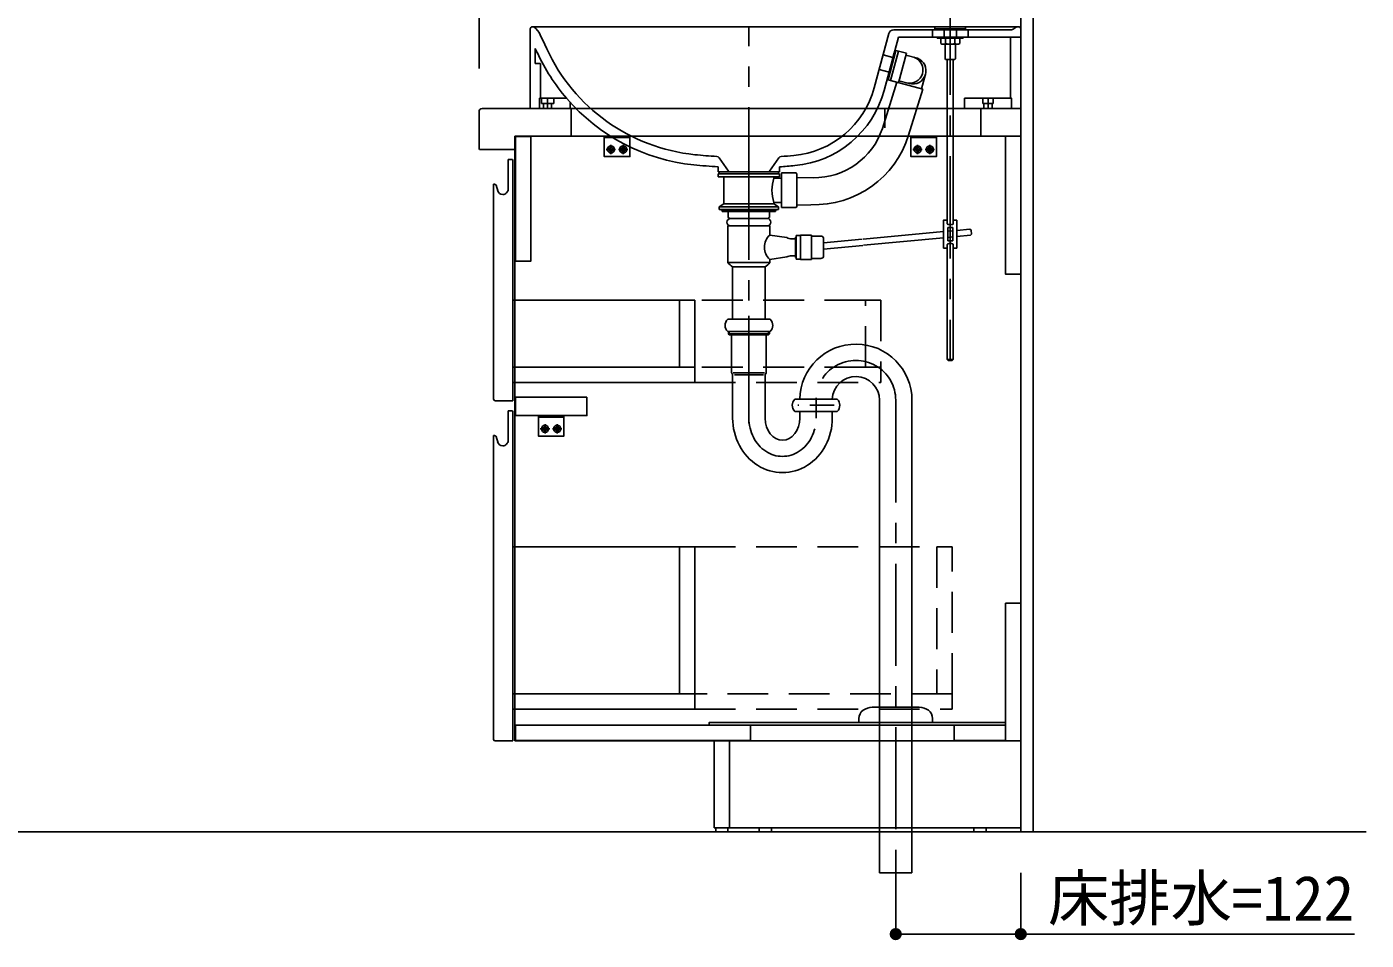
# Model space of a CAD drawing. Units: millimetres on the paper, scale 1:20. Extents: x -205 to 195, y -144 to 138.
# Drawn here: x 11.4 to 76.9, y -115.3 to -70.6 of the extents above; entities that cross this region are included whole.
import ezdxf
from ezdxf.enums import TextEntityAlignment as Align

# ---------------------------------------------------------------- set-up
doc = ezdxf.new("R2010")
doc.units = ezdxf.units.MM
for name, pattern in [('CHAIN1', [8, 5, -1, 1, -1]), ('DASHED1', [1.8, 1.2, -0.6]), ('DASHED2', [3, 2, -1])]:
    doc.linetypes.add(name, pattern=pattern)
for name, color, linetype in [('0-1_1', 7, 'Continuous'), ('0-2_2', 4, 'Continuous'), ('0-3_3', 6, 'Continuous')]:
    doc.layers.add(name, color=color, linetype=linetype)
doc.styles.add('ＭＳ ゴシック', font='')
doc.styles.get('ＭＳ ゴシック').set_extended_font_data('MS Gothic')

msp = doc.modelspace()

# ---------------------------------------------------------------- hatches: boundary and pattern name
at = {"layer": '0-3_3'}
for points in [[(54.183, -115, 1), (53.583, -115, 1)], [(60.3, -115, 1), (59.7, -115, 1)]]:
    msp.add_hatch(color=212, dxfattribs=at).paths.add_polyline_path(points)

# ---------------------------------------------------------------- linework, layer by layer
at = {"layer": '0-1_1'}
for p, q in [((33.65, -74.6), (60, -74.6)), ((60, -74.6), (60, -75.95)), ((60, -75.95), (35.25, -75.95)), ((35.25, -75.95), (35.25, -76.575)), ((35.25, -105.55), (35.25, -75.95)), ((35.225, -76.6), (35.25, -76.575)), ((34.925, -78.534), (34.93, -77.1)), ((34.93, -77.1), (35.127, -77.1)), ((35.15, -77.14), (35.127, -77.1)), ((35.15, -78.65), (35.15, -77.14)), ((34.21, -78.3), (34.251, -78.307)), ((34.21, -78.3), (34.21, -80.307)), ((34.21, -88.825), (34.21, -78.416)), ((35.15, -78.522), (35.15, -88.9)), ((35.15, -83.751), (35.15, -88.001)), ((35.15, -83.976), (43.3, -83.976)), ((43.3, -83.976), (44.05, -83.976)), ((43.3, -87.251), (43.3, -83.976)), ((35.15, -87.251), (35.15, -88.001)), ((44.05, -87.251), (35.15, -87.251)), ((44.05, -87.251), (43.3, -87.251)), ((35.15, -88.001), (44.05, -88.001)), ((34.285, -88.9), (35.15, -88.9)), ((34.925, -90.834), (34.93, -89.4)), ((34.93, -89.4), (35.127, -89.4)), ((35.15, -89.44), (35.127, -89.4)), ((35.15, -90.95), (35.15, -89.44)), ((34.21, -90.6), (34.251, -90.607)), ((34.21, -90.6), (34.21, -96.331)), ((34.21, -105.475), (34.21, -90.716)), ((35.15, -90.822), (35.15, -105.55)), ((35.15, -96.05), (43.3, -96.05)), ((44.05, -96.05), (43.3, -96.05)), ((43.3, -96.05), (43.3, -103.25)), ((35.15, -99.775), (35.15, -104.025)), ((35.15, -103.25), (35.15, -104)), ((44.05, -103.25), (35.15, -103.25)), ((44.05, -103.25), (44.05, -104)), ((35.15, -104), (44.05, -104)), ((46.775, -104.775), (46.775, -105.525)), ((56.75, -105.525), (56.75, -104.775)), ((56.75, -104.775), (59.25, -104.775)), ((59.25, -104.775), (59.25, -105.525)), ((34.285, -105.55), (35.15, -105.55)), ((35.25, -105.55), (48.375, -105.55)), ((46.775, -105.525), (35.275, -105.525)), ((45, -105.55), (45.75, -105.55)), ((45, -109.8), (45, -105.55)), ((45.75, -105.55), (45.75, -109.8)), ((54.1, -105.55), (46.1, -105.55)), ((60, -105.55), (51.208, -105.55)), ((59.25, -105.525), (56.75, -105.525)), ((60, -105.55), (60, -109.8)), ((45.75, -109.8), (45, -109.8)), ((45.75, -109.8), (60, -109.8))]:
    msp.add_line(p, q, dxfattribs=at)
for points in [[(33.5, -74.75), (33.5, -76.575), (33.525, -76.6), (35.225, -76.6)], [(35.25, -75.95), (60, -75.95), (60, -105.55), (48.375, -105.55)], [(34.348, -78.388), (34.352, -78.403), (34.356, -78.419), (34.409, -78.615)], [(44.05, -83.976), (44.05, -87.251), (44.05, -88.001)], [(34.348, -90.688), (34.352, -90.703), (34.356, -90.719), (34.409, -90.915)], [(43.3, -103.25), (44.05, -103.25), (44.05, -96.05)], [(35.275, -105.525), (35.275, -104.775), (46.775, -104.775)], [(48.528, -105.55), (45.75, -105.55), (45.75, -109.8), (45.75, -105.55)]]:
    msp.add_lwpolyline(points, dxfattribs=at)
for points in [[(35.275, -75.975), (36.025, -75.975), (36.025, -82.075), (35.275, -82.075)], [(60, -82.7), (59.25, -82.7), (59.25, -75.95), (60, -75.95)], [(38.775, -88.725), (38.775, -89.625), (35.275, -89.625), (35.275, -88.725)], [(59.25, -98.8), (60, -98.8), (60, -105.55), (59.25, -105.55)], [(59.25, -104.775), (59.25, -104.65), (44.75, -104.65), (44.75, -104.775)], [(45.675, -109.8), (45.675, -110), (45.075, -110), (45.075, -109.8)], [(47.8, -109.8), (47.8, -110), (47.2, -110), (47.2, -109.8)], [(58.3, -109.8), (58.3, -110), (57.7, -110), (57.7, -109.8)]]:
    msp.add_lwpolyline(points, close=True, dxfattribs=at)
for centre, radius, start, end in [((33.65, -74.75), 0.15, 90, 180), ((34.242, -78.417), 0.11, 14.99999, 85), ((34.655, -78.549), 0.255, 195, 269.95995), ((34.655, -78.534), 0.27, 269.95995, 0.01219), ((34.285, -88.825), 0.075, 180, 270), ((34.242, -90.717), 0.11, 14.99999, 85), ((34.655, -90.849), 0.255, 195, 269.95995), ((34.655, -90.834), 0.27, 269.95995, 0.01219), ((34.285, -105.475), 0.075, 180, 270)]:
    msp.add_arc(centre, radius, start, end, dxfattribs=at)
at = {"layer": '0-2_2'}
for p, q in [((60, -110), (60, -51.601)), ((60.6, -110), (60.6, -51.601)), ((33.5, -72.64), (33.5, -60.04)), ((60, -72.64), (60, -60.04)), ((40.875, -76.025), (39.625, -76.025)), ((55.875, -76.025), (54.625, -76.025)), ((37.65, -89.7), (36.4, -89.7)), ((-199.5, -110), (76.9, -110)), ((33.5, -110), (60.6, -110))]:
    msp.add_line(p, q, dxfattribs=at)
at = {"layer": '0-2_2', "linetype": 'CHAIN1'}
for p, q in [((40.18, -76.6), (39.72, -76.6)), ((39.95, -76.37), (39.95, -76.83)), ((40.78, -76.6), (40.32, -76.6)), ((40.55, -76.37), (40.55, -76.83)), ((55.18, -76.6), (54.72, -76.6)), ((54.95, -76.37), (54.95, -76.83)), ((55.78, -76.6), (55.32, -76.6)), ((55.55, -76.37), (55.55, -76.83)), ((36.955, -90.275), (36.495, -90.275)), ((36.725, -90.045), (36.725, -90.505)), ((37.555, -90.275), (37.095, -90.275)), ((37.325, -90.045), (37.325, -90.505)), ((45.675, -110), (60, -110)), ((60, -109.8), (60, -110))]:
    msp.add_line(p, q, dxfattribs=at)
at = {"layer": '0-2_2', "linetype": 'DASHED2'}
for p, q in [((52.4, -83.976), (44.05, -83.976)), ((52.4, -83.976), (53.15, -83.976)), ((52.4, -87.251), (52.4, -83.976)), ((53.15, -83.976), (53.15, -87.251)), ((52.4, -87.251), (44.05, -87.251)), ((53.15, -87.251), (52.4, -87.251)), ((35.15, -88.001), (35.15, -88.236)), ((35.15, -95.8), (35.15, -96.55)), ((44.05, -96.05), (55.9, -96.05)), ((56.65, -96.05), (55.9, -96.05)), ((55.9, -96.05), (55.9, -103.25)), ((56.65, -103.25), (56.65, -96.05)), ((35.15, -104.025), (35.15, -104.26)), ((44.05, -104), (56.65, -104))]:
    msp.add_line(p, q, dxfattribs=at)
at = {"layer": '0-2_2'}
for points in [[(39.625, -75.95), (40.875, -75.95), (40.875, -76.95), (39.625, -76.95)], [(54.625, -75.95), (55.875, -75.95), (55.875, -76.95), (54.625, -76.95)], [(36.4, -89.625), (37.65, -89.625), (37.65, -90.625), (36.4, -90.625)]]:
    msp.add_lwpolyline(points, close=True, dxfattribs=at)
at = {"layer": '0-2_2', "linetype": 'DASHED2'}
for points in [[(44.05, -88.001), (53.15, -88.001), (53.15, -87.251)], [(56.65, -104), (56.65, -103.25), (44.05, -103.25)]]:
    msp.add_lwpolyline(points, dxfattribs=at)
at = {"layer": '0-2_2'}
for centre, radius in [((39.95, -76.6), 0.175), ((39.95, -76.6), 0.1), ((40.55, -76.6), 0.175), ((40.55, -76.6), 0.1), ((54.95, -76.6), 0.175), ((54.95, -76.6), 0.1), ((55.55, -76.6), 0.175), ((55.55, -76.6), 0.1), ((36.725, -90.275), 0.175), ((36.725, -90.275), 0.1), ((37.325, -90.275), 0.175), ((37.325, -90.275), 0.1)]:
    msp.add_circle(centre, radius, dxfattribs=at)
at = {"layer": '0-3_3', "linetype": 'CHAIN1'}
for p, q in [((56.55, -68.935), (56.55, -86.935)), ((46.7, -79.54), (46.7, -70.6)), ((56.55, -70.234), (56.55, -71.592)), ((36.85, -74.6), (36.85, -74.1)), ((58.4, -74.6), (58.4, -74.1)), ((46.7, -89.997), (46.7, -79.54)), ((46.7, -89.748), (46.7, -84.679)), ((49.985, -89.748), (49.985, -88.823)), ((49.985, -89.273), (49.985, -88.873)), ((53.883, -88.873), (53.883, -112))]:
    msp.add_line(p, q, dxfattribs=at)
at = {"layer": '0-3_3'}
for p, q in [((36, -70.7), (36, -74.575)), ((36.1, -70.6), (59.9, -70.6)), ((59.49, -70.75), (53.785, -70.75)), ((55.675, -70.75), (55.675, -71.1)), ((55.8, -70.7), (55.8, -70.598)), ((56.55, -70.7), (55.8, -70.7)), ((55.8, -70.75), (55.8, -70.7)), ((56.55, -70.7), (55.8, -70.7)), ((55.8, -70.75), (56.55, -70.75)), ((56.25, -71.1), (56.25, -70.75)), ((57.3, -70.7), (56.55, -70.7)), ((57.3, -70.7), (56.55, -70.7)), ((56.55, -70.75), (57.3, -70.75)), ((56.85, -70.75), (56.85, -71.1)), ((57.3, -70.598), (57.3, -70.7)), ((57.3, -70.7), (57.3, -70.75)), ((57.425, -70.75), (57.425, -71.1)), ((60, -70.7), (60, -74.575)), ((60, -70.7), (60, -74.575)), ((36.71, -71.46), (36.494, -70.99)), ((53.543, -70.935), (52.834, -73.58)), ((54.017, -71.1), (53.317, -73.71)), ((60, -71.1), (54.017, -71.1)), ((55.913, -71.15), (56.55, -71.15)), ((56.088, -71.15), (56.088, -71.425)), ((56.55, -71.15), (56.088, -71.15)), ((56.319, -71.15), (56.319, -71.425)), ((56.55, -71.1), (57.188, -71.1)), ((56.55, -71.15), (57.188, -71.15)), ((57.012, -71.15), (56.55, -71.15)), ((56.781, -71.425), (56.781, -71.15)), ((57.012, -71.425), (57.012, -71.15)), ((57.188, -71.1), (57.188, -71.15)), ((59.5, -74.1), (59.5, -71.1)), ((36.25, -71.656), (36.25, -72.4)), ((36.349, -71.873), (36.25, -71.656)), ((36.71, -71.46), (36.81, -71.676)), ((53.265, -71.972), (53.748, -72.102)), ((53.814, -71.861), (53.489, -73.068)), ((53.895, -71.753), (53.505, -73.202)), ((54.015, -71.786), (53.626, -73.234)), ((53.895, -71.753), (54.402, -71.89)), ((54.402, -71.89), (54.012, -73.338)), ((54.375, -71.989), (54.944, -72.142)), ((56.205, -71.45), (56.55, -71.45)), ((56.55, -71.45), (56.895, -71.45)), ((56.8, -71.45), (56.8, -72.162)), ((59.5, -74.1), (59.5, -71.75)), ((53.071, -72.697), (53.554, -72.827)), ((56.325, -72.2), (56.55, -72.2)), ((56.4, -72.2), (56.4, -80.241)), ((56.55, -72.2), (56.775, -72.2)), ((56.7, -72.2), (56.7, -80.241)), ((56.8, -72.162), (56.775, -72.2)), ((53.228, -75.569), (53.931, -73.316)), ((53.505, -73.202), (53.626, -73.234)), ((53.626, -73.234), (55.202, -73.658)), ((54.038, -73.242), (54.545, -73.378)), ((55.341, -72.919), (55.146, -73.643)), ((55.202, -73.658), (54.513, -75.9)), ((36.025, -74.6), (36, -74.575)), ((36.45, -74.6), (36.025, -74.6)), ((37.779, -74.1), (36.45, -74.1)), ((36.549, -74.6), (37.151, -74.6)), ((37.95, -74.6), (37.95, -74.294)), ((38, -75.95), (38, -74.6)), ((53.35, -75.55), (53.35, -74.6)), ((58.05, -75.95), (58.05, -74.6)), ((58.701, -74.6), (58.099, -74.6)), ((59.55, -74.6), (59.975, -74.6)), ((59.55, -74.6), (59.975, -74.6)), ((59.975, -74.6), (60, -74.575)), ((60, -74.575), (59.975, -74.6)), ((45.242, -77.009), (45.7, -77.664)), ((48.159, -77.009), (47.7, -77.664)), ((45.2, -77.8), (48.2, -77.8)), ((45.2, -77.8), (45.2, -77.95)), ((45.2, -77.95), (48.2, -77.95)), ((45.25, -77.7), (48.15, -77.7)), ((45.25, -77.7), (45.25, -77.8)), ((45.475, -77.95), (45.475, -79.265)), ((45.7, -77.7), (45.7, -77.664)), ((47.7, -77.664), (47.7, -77.7)), ((47.925, -77.95), (47.925, -78)), ((48.15, -77.7), (48.15, -77.8)), ((48.19, -77.7), (48.2, -77.69)), ((48.2, -77.451), (48.2, -77.69)), ((48.2, -77.8), (48.2, -77.95)), ((48.3, -77.75), (49.008, -77.75)), ((48.3, -77.75), (48.3, -79.45)), ((49.05, -77.81), (49.008, -77.75)), ((49.05, -77.81), (49.05, -79.39)), ((49.05, -77.97), (49.841, -77.984)), ((47.925, -78), (48.3, -78)), ((45.475, -79.265), (45.25, -79.415)), ((45.475, -79.265), (47.925, -79.265)), ((47.925, -79.2), (48.3, -79.2)), ((47.925, -79.2), (47.925, -79.265)), ((47.925, -79.265), (48.15, -79.415)), ((45.25, -79.415), (45.25, -79.54)), ((45.25, -79.415), (48.15, -79.415)), ((45.25, -79.54), (48.15, -79.54)), ((45.325, -79.564), (45.325, -79.54)), ((45.325, -79.564), (46.7, -79.564)), ((45.4, -79.639), (45.4, -79.564)), ((46.7, -79.564), (45.4, -79.564)), ((45.688, -79.639), (45.4, -79.639)), ((45.688, -79.639), (46.7, -79.639)), ((48, -79.564), (46.7, -79.564)), ((46.7, -79.564), (48.075, -79.564)), ((46.7, -79.639), (47.713, -79.639)), ((47.625, -79.989), (47.713, -79.939)), ((48, -79.639), (47.713, -79.639)), ((47.713, -79.939), (47.713, -79.639)), ((48, -79.639), (48, -79.564)), ((48.075, -79.564), (48.075, -79.54)), ((48.15, -79.415), (48.15, -79.54)), ((48.3, -79.45), (49.008, -79.45)), ((49.05, -79.39), (49.008, -79.45)), ((49.728, -79.306), (49.05, -79.321)), ((45.675, -80.339), (47.725, -80.339)), ((45.675, -82.139), (45.675, -80.339)), ((46.7, -79.989), (45.775, -79.989)), ((45.8, -80.339), (46.7, -80.339)), ((45.825, -79.989), (45.825, -79.989)), ((45.861, -79.989), (45.861, -79.989)), ((47.625, -79.989), (46.7, -79.989)), ((46.7, -80.339), (47.6, -80.339)), ((47.539, -79.989), (47.539, -79.989)), ((47.575, -79.989), (47.575, -79.989)), ((47.725, -80.339), (47.725, -80.761)), ((56.425, -80.42), (56.425, -81.071)), ((56.675, -80.42), (56.425, -80.42)), ((56.425, -80.607), (56.675, -80.583)), ((56.675, -81.071), (56.675, -80.42)), ((56.875, -80.058), (56.7, -80.058)), ((56.875, -81.433), (56.875, -80.058)), ((56.875, -80.565), (57.515, -80.505)), ((47.725, -80.761), (47.725, -80.789)), ((47.725, -80.789), (48.55, -80.914)), ((48.792, -80.977), (48.975, -80.977)), ((48.975, -80.889), (49.005, -80.889)), ((48.975, -80.924), (48.975, -80.889)), ((48.975, -81.802), (48.975, -80.924)), ((49.005, -80.814), (49.23, -80.814)), ((49.005, -81.889), (49.005, -80.814)), ((49.23, -80.814), (49.23, -80.789)), ((49.23, -80.789), (49.755, -80.789)), ((49.23, -81.989), (49.23, -80.814)), ((49.755, -80.789), (49.755, -80.839)), ((49.755, -80.839), (49.755, -81.989)), ((49.755, -80.839), (50.22, -80.839)), ((49.755, -80.889), (49.755, -81.002)), ((50.355, -80.974), (50.355, -81.077)), ((50.355, -81.173), (52.241, -80.997)), ((50.355, -81.077), (50.355, -81.174)), ((52.288, -80.993), (56.225, -80.625)), ((56.225, -80.927), (52.314, -81.292)), ((56.4, -81.25), (56.4, -86.885)), ((56.675, -80.885), (56.425, -80.908)), ((56.425, -81.071), (56.675, -81.071)), ((56.7, -81.25), (56.7, -86.885)), ((57.542, -80.804), (56.875, -80.866)), ((48.55, -81.864), (47.725, -81.989)), ((48.975, -81.802), (48.792, -81.802)), ((48.975, -81.854), (48.975, -81.802)), ((48.975, -81.889), (48.975, -81.854)), ((49.005, -81.889), (48.975, -81.889)), ((49.005, -81.964), (49.005, -81.889)), ((52.268, -81.296), (50.355, -81.475)), ((56.225, -81.433), (56.4, -81.433)), ((56.7, -81.433), (56.875, -81.433)), ((45.675, -82.139), (47.725, -82.139)), ((45.9, -82.339), (46.7, -82.339)), ((45.9, -84.914), (45.9, -82.339)), ((46.7, -82.339), (47.5, -82.339)), ((47.5, -82.339), (47.5, -84.914)), ((47.725, -81.989), (47.725, -82.139)), ((49.23, -81.964), (49.005, -81.964)), ((49.755, -81.989), (49.23, -81.989)), ((50.22, -81.939), (49.755, -81.939)), ((45.661, -84.914), (46.05, -84.914)), ((46.05, -84.914), (46.7, -84.914)), ((45.661, -85.514), (45.663, -85.514)), ((46.7, -85.514), (45.663, -85.514)), ((45.7, -85.514), (45.7, -85.633)), ((45.74, -85.633), (45.7, -85.633)), ((46.7, -85.633), (45.74, -85.633)), ((46.7, -85.673), (45.74, -85.673)), ((45.85, -85.673), (45.85, -86.487)), ((47.738, -85.514), (46.7, -85.514)), ((47.66, -85.633), (46.7, -85.633)), ((47.55, -86.487), (47.55, -85.673)), ((47.66, -85.673), (47.66, -85.514)), ((47.7, -85.633), (47.66, -85.633)), ((47.7, -85.633), (47.7, -85.514)), ((47.738, -85.514), (47.739, -85.514)), ((45.85, -86.487), (45.85, -87.509)), ((47.55, -87.509), (47.55, -86.487)), ((56.4, -86.885), (56.7, -86.885)), ((56.45, -86.935), (56.4, -86.885)), ((56.55, -86.935), (56.45, -86.935)), ((56.65, -86.935), (56.55, -86.935)), ((56.65, -86.935), (56.7, -86.885)), ((45.898, -87.614), (45.861, -87.549)), ((46.7, -87.531), (45.933, -87.531)), ((45.99, -87.626), (46.7, -87.626)), ((47.467, -87.531), (46.7, -87.531)), ((46.7, -87.626), (47.41, -87.626)), ((47.495, -89.748), (47.495, -87.639)), ((47.539, -87.549), (47.502, -87.614)), ((49.985, -88.823), (50.635, -88.823)), ((50.635, -88.823), (51.024, -88.823)), ((53.088, -88.873), (53.088, -105.55)), ((54.678, -105.55), (54.678, -88.873)), ((48.947, -89.423), (48.948, -89.423)), ((49.985, -89.423), (48.948, -89.423)), ((49.14, -89.123), (49.098, -89.123)), ((49.19, -89.445), (49.19, -89.748)), ((51.023, -89.423), (49.985, -89.423)), ((50.78, -89.748), (50.78, -89.445)), ((51.023, -89.423), (51.024, -89.423)), ((52.733, -103.9), (55.034, -103.9)), ((52.083, -104.65), (52.083, -104.45)), ((53.088, -104.65), (53.088, -112)), ((54.678, -112), (54.678, -104.65)), ((53.088, -112), (54.678, -112)), ((53.883, -111.8), (53.883, -115)), ((60, -112), (60, -115)), ((53.883, -115), (76.33, -115))]:
    msp.add_line(p, q, dxfattribs=at)
at = {"layer": '0-3_3', "linetype": 'DASHED2'}
for p, q in [((36.65, -74.35), (36.65, -74.6)), ((37.05, -74.6), (37.05, -74.35)), ((37.151, -74.1), (37.151, -74.35)), ((58.145, -74.1), (58.145, -74.35)), ((58.2, -74.35), (58.2, -74.6)), ((58.6, -74.35), (58.6, -74.6))]:
    msp.add_line(p, q, dxfattribs=at)
at = {"layer": '0-3_3', "linetype": 'DASHED1'}
msp.add_line((50.873, -89.123), (49.14, -89.123), dxfattribs=at)
at = {"layer": '0-3_3'}
for points in [[(55.913, -71.15), (55.913, -71.1), (56.55, -71.1)], [(56.325, -72.2), (56.3, -72.162), (56.3, -71.45)], [(36.5, -74.1), (36.5, -72.4), (36.25, -72.4)], [(36.45, -74.1), (36.45, -74.6), (37.95, -74.6)], [(45.2, -77.451), (45.2, -77.69), (45.21, -77.7), (48.19, -77.7)], [(45.688, -79.639), (45.688, -79.939), (45.775, -79.989)], [(56.4, -80.058), (56.225, -80.058), (56.225, -81.433)], [(57.515, -80.505), (57.569, -80.55), (57.588, -80.75), (57.542, -80.803)], [(50.355, -81.174), (50.355, -81.702), (50.355, -81.804)], [(46.7, -84.914), (47.35, -84.914), (47.739, -84.914)], [(45.74, -85.514), (45.74, -85.673), (45.7, -85.633)], [(47.7, -85.633), (47.66, -85.673), (46.7, -85.673)], [(45.905, -87.639), (45.905, -88.478), (45.905, -89.748)], [(48.947, -88.823), (49.335, -88.823), (49.985, -88.823)], [(55.683, -104.45), (55.683, -104.65), (52.083, -104.65)]]:
    msp.add_lwpolyline(points, dxfattribs=at)
at = {"layer": '0-3_3', "linetype": 'DASHED2'}
for points in [[(37.151, -74.35), (36.549, -74.35), (36.549, -74.1)], [(58.145, -74.35), (58.655, -74.35), (58.655, -74.1)]]:
    msp.add_lwpolyline(points, dxfattribs=at)
at = {"layer": '0-3_3'}
msp.add_lwpolyline([(57.25, -74.1), (59.55, -74.1), (59.55, -74.6), (57.25, -74.6)], close=True, dxfattribs=at)
for centre, radius, start, end in [((36.1, -70.7), 0.1, 90, 180), ((35.585, -71.407), 1, 24.67891, 53.80778), ((53.785, -71), 0.25, 90, 164.99079), ((59.49, -70.45), 0.3, 270, 308.691), ((60.302, -71.465), 1, 120.15299, 128.691), ((59.9, -70.7), 0.1, 0, 90), ((44.982, -67.906), 9.5, 204.67891, 220.69264), ((44.982, -67.906), 9, 204.76747, 264.10187), ((56.204, -71.171), 0.279, 245.56533, 294.43467), ((56.55, -70.371), 1.079, 257.64322, 270), ((56.55, -70.371), 1.079, 270, 282.35678), ((56.896, -71.171), 0.279, 245.56533, 294.43467), ((54.569, -72.711), 0.65, 254.93901, 71.70526), ((54.714, -72.75), 0.65, 254.93901, 69.26921), ((48.487, -72.415), 4.5, 275.21021, 344.99079), ((48.487, -72.415), 5, 275.21021, 344.99079), ((44.982, -67.906), 9.5, 220.67392, 264.10187), ((49.901, -74.484), 4.825, 267.954, 342.93129), ((49.901, -74.484), 3.5, 269.02498, 341.94484), ((46.626, -51.991), 25, 264.10187, 266.56466), ((45.119, -77.095), 0.15, 35, 86.56466), ((48.282, -77.095), 0.15, 93.77479, 145), ((46.626, -52), 25, 273.77269, 275.21021), ((46.626, -51.991), 25.5, 264.10187, 266.79544), ((46.626, -52), 25.5, 273.5393, 275.21021), ((49.675, -78.6), 1.85, 161.07536, 198.92464), ((45.8, -80.164), 0.175, 90, 270), ((47.6, -80.164), 0.175, 270, 90), ((48.255, -81.389), 0.8, 131.44201, 228.55799), ((48.792, -80.477), 0.5, 241.04498, 270), ((50.22, -80.974), 0.135, 0, 90), ((48.792, -82.302), 0.5, 90, 118.95502), ((50.22, -81.804), 0.135, 270, 360), ((46.276, -81.69), 0.75, 216.78896, 239.94396), ((47.124, -81.69), 0.75, 300.05604, 323.21104), ((45.963, -85.214), 0.425, 135.09913, 224.90087), ((47.438, -85.214), 0.425, 315.09913, 44.90087), ((45.93, -87.509), 0.08, 180, 210), ((45.855, -87.639), 0.05, 0, 30), ((47.545, -87.639), 0.05, 150, 180), ((47.47, -87.509), 0.08, 330, 360), ((49.248, -89.123), 0.425, 135.09913, 224.90087), ((50.723, -89.123), 0.425, 315.09913, 44.90087), ((49.14, -89.445), 0.05, 0, 26.17755), ((50.83, -89.445), 0.05, 150, 180), ((52.583, -104.45), 0.5, 126.73224, 180), ((52.733, -104.65), 0.75, 90, 126.73224), ((55.034, -104.65), 0.75, 53.26776, 90), ((55.183, -104.45), 0.5, 0, 53.26776)]:
    msp.add_arc(centre, radius, start, end, dxfattribs=at)
for centre, major_axis, ratio, start_param, end_param in [((56.55, -80.241), (0.15, 0), 0.300181, 3.141593, 6.283185), ((56.55, -81.25), (-0.15, 0), 0.300181, 3.141593, 6.283185), ((51.934, -88.873), (0, 2.745), 0.99964, 4.712389, 7.835766), ((51.934, -88.873), (0, 1.155), 0.999144, 4.712389, 7.810678), ((48.343, -89.748), (0, 2.67), 0.91298, 1.570796, 4.712389), ((48.343, -89.748), (0, 1.08), 0.784866, 1.579358, 4.712389)]:
    msp.add_ellipse(centre, major_axis=major_axis, ratio=ratio, start_param=start_param, end_param=end_param, dxfattribs=at)
at = {"layer": '0-3_3', "linetype": 'CHAIN1'}
for centre, major_axis, ratio, start_param, end_param in [((51.934, -88.873), (0, 1.95), 0.999493, 4.712389, 7.853982), ((48.343, -89.748), (0, 1.875), 0.876083, 1.570796, 4.712389)]:
    msp.add_ellipse(centre, major_axis=major_axis, ratio=ratio, start_param=start_param, end_param=end_param, dxfattribs=at)

# ---------------------------------------------------------------- texts
at = {"layer": '0-3_3', "style": 'ＭＳ ゴシック'}
msp.add_text('床排水=122', height=2.199, dxfattribs=at).set_placement((61.33, -115), align=Align.BOTTOM_LEFT)

doc.saveas('drawing.dxf')
